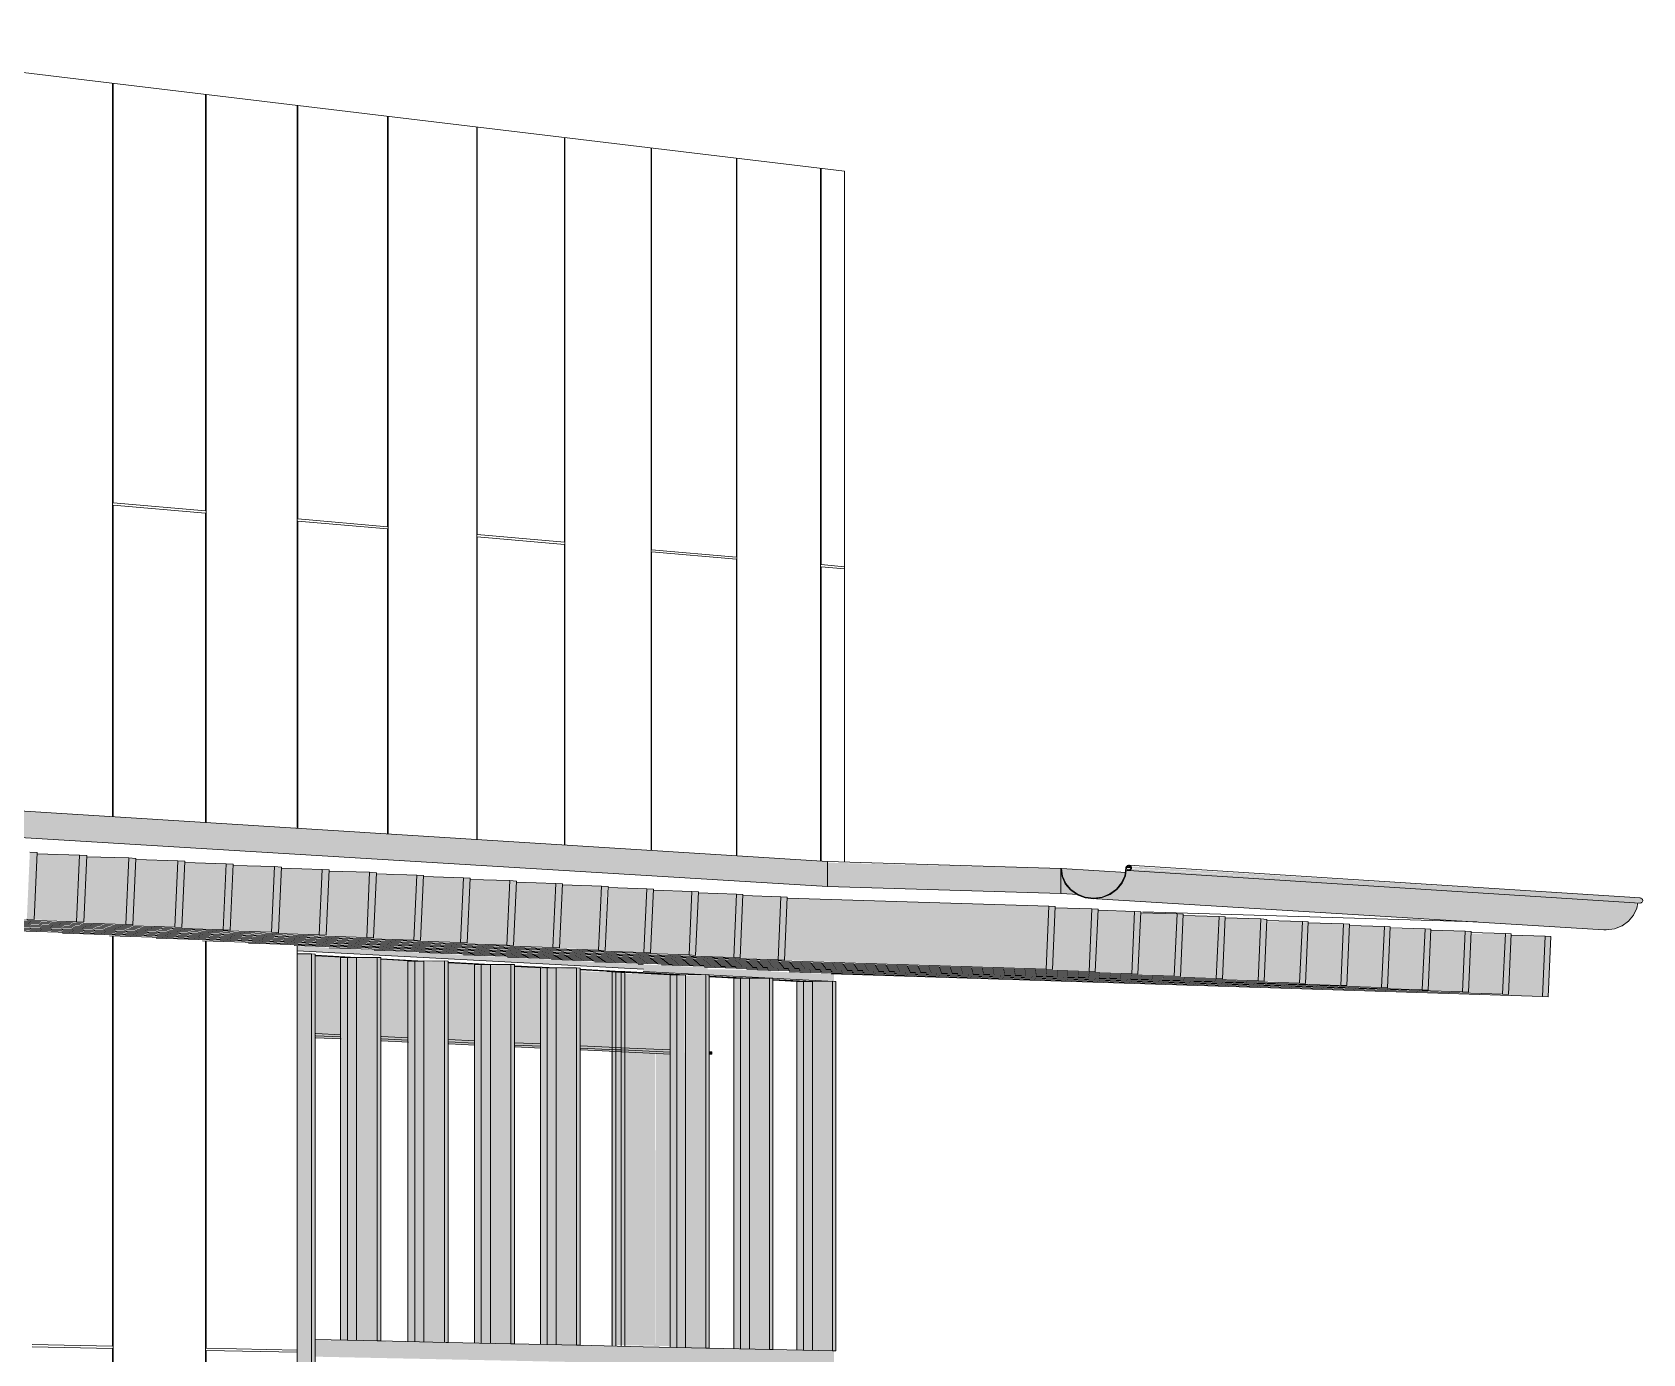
# Model space of a CAD drawing. Header units: inches. Extents: x 30764 to 92544, y -36095 to 66.
# Drawn here: x 92529.45834 to 92529.49945, y 66.00667 to 66.04042 of the extents above; entities that cross this region are included whole.
import ezdxf

# ---------------------------------------------------------------- set-up
doc = ezdxf.new("R2010")
doc.units = ezdxf.units.IN
doc.header["$MEASUREMENT"] = 0
for name, color, linetype, lineweight in [('A-CLNG', 13, 'Continuous', 13), ('A-GLAZ-CURT', 52, 'Continuous', 9), ('A-GLAZ-CWMG', 51, 'Continuous', 9), ('A-ROOF', 132, 'Continuous', 13), ('A-ROOF-OTLN', 132, 'Continuous', 9), ('A-WALL-PATT', 111, 'Continuous', 13), ('L-SITE-WALL', 31, 'Continuous', 13), ('S-BEAM', 12, 'Continuous', 9)]:
    doc.layers.add(name, color=color, linetype=linetype, lineweight=lineweight)

# ---------------------------------------------------------------- blocks, each defined once
blk = doc.blocks.new('FP_70-Looking North East Copy 1')
at = {"layer": 'A-WALL-PATT', "lineweight": 9}
for p, q in [((31214.289694, 66.029205), (31214.289694, 66.040301)), ((31214.289707, 66.029261), (31214.289707, 66.040299)), ((31214.292214, 66.029042), (31214.292214, 66.039997)), ((31214.292227, 66.028984), (31214.292227, 66.039996)), ((31214.294696, 66.028769), (31214.294696, 66.039699)), ((31214.294709, 66.028824), (31214.294709, 66.039697)), ((31214.297142, 66.028612), (31214.297142, 66.039405)), ((31214.297155, 66.028555), (31214.297155, 66.039403)), ((31214.299552, 66.028346), (31214.299552, 66.039115)), ((31214.299564, 66.0284), (31214.299564, 66.039113)), ((31214.301926, 66.028194), (31214.301926, 66.038829)), ((31214.301938, 66.028138), (31214.301938, 66.038828)), ((31214.304266, 66.027935), (31214.304266, 66.038548)), ((31214.304278, 66.027989), (31214.304278, 66.038546)), ((31214.306573, 66.027788), (31214.306573, 66.03827)), ((31214.306584, 66.027733), (31214.306584, 66.038269)), ((31214.308846, 66.027536), (31214.308846, 66.037997)), ((31214.308858, 66.027589), (31214.308858, 66.037995)), ((31214.311087, 66.027394), (31214.311087, 66.037727)), ((31214.311099, 66.027339), (31214.311099, 66.037726)), ((31214.313297, 66.027148), (31214.313297, 66.037462)), ((31214.313308, 66.0272), (31214.313308, 66.03746)), ((31214.315475, 66.027011), (31214.315475, 66.037199)), ((31214.315487, 66.026957), (31214.315487, 66.037198)), ((31214.317624, 66.02677), (31214.317624, 66.036941)), ((31214.317635, 66.026822), (31214.317635, 66.03694)), ((31214.289694, 66.021012), (31214.289694, 66.029205)), ((31214.289707, 66.029261), (31214.292214, 66.029042)), ((31214.289707, 66.029204), (31214.292214, 66.028985)), ((31214.289707, 66.021011), (31214.289707, 66.029204)), ((31214.292214, 66.020854), (31214.292214, 66.028985)), ((31214.292227, 66.020853), (31214.292227, 66.028984)), ((31214.294696, 66.020698), (31214.294696, 66.028769)), ((31214.294709, 66.028824), (31214.297142, 66.028612)), ((31214.297142, 66.028556), (31214.294709, 66.028768)), ((31214.294709, 66.020697), (31214.294709, 66.028768)), ((31214.297142, 66.020545), (31214.297142, 66.028556)), ((31214.297155, 66.020544), (31214.297155, 66.028555)), ((31214.299552, 66.020394), (31214.299552, 66.028346)), ((31214.299564, 66.0284), (31214.301926, 66.028194)), ((31214.299564, 66.028345), (31214.301926, 66.028139)), ((31214.299564, 66.020393), (31214.299564, 66.028345)), ((31214.301926, 66.020245), (31214.301926, 66.028139)), ((31214.301938, 66.020244), (31214.301938, 66.028138)), ((31214.304266, 66.020098), (31214.304266, 66.027935)), ((31214.304278, 66.027989), (31214.306573, 66.027788)), ((31214.306573, 66.027734), (31214.304278, 66.027934)), ((31214.304278, 66.020097), (31214.304278, 66.027934)), ((31214.306573, 66.019953), (31214.306573, 66.027734)), ((31214.306584, 66.019953), (31214.306584, 66.027733)), ((31214.308846, 66.019811), (31214.308846, 66.027536)), ((31214.308858, 66.027589), (31214.311087, 66.027394)), ((31214.308858, 66.027535), (31214.311087, 66.02734)), ((31214.308858, 66.01981), (31214.308858, 66.027535)), ((31214.311087, 66.01967), (31214.311087, 66.02734)), ((31214.311099, 66.01967), (31214.311099, 66.027339)), ((31214.313297, 66.019532), (31214.313297, 66.027148)), ((31214.313308, 66.0272), (31214.315475, 66.027011)), ((31214.315475, 66.026958), (31214.313308, 66.027147)), ((31214.313308, 66.019531), (31214.313308, 66.027147)), ((31214.315475, 66.019395), (31214.315475, 66.026958)), ((31214.315487, 66.019394), (31214.315487, 66.026957)), ((31214.317624, 66.01926), (31214.317624, 66.02677)), ((31214.317635, 66.026822), (31214.318231, 66.02677)), ((31214.317635, 66.026769), (31214.318231, 66.026718)), ((31214.317635, 66.01926), (31214.317635, 66.026769))]:
    blk.add_line(p, q, dxfattribs=at)
blk = doc.blocks.new('FP_73-Looking North East Copy 1')
at = {"layer": 'A-WALL-PATT', "lineweight": 9}
for p, q in [((31214.299552, 66.006863), (31214.299552, 66.017343)), ((31214.299564, 65.996094), (31214.299564, 66.017343)), ((31214.301926, 65.996123), (31214.301926, 66.017216)), ((31214.301938, 66.006813), (31214.301938, 66.017216)), ((31214.299552, 66.006863), (31214.297502, 66.006906)), ((31214.299552, 66.006807), (31214.297502, 66.00685)), ((31214.299552, 65.985325), (31214.299552, 66.006807)), ((31214.304266, 66.006764), (31214.301938, 66.006813)), ((31214.301938, 65.985433), (31214.301938, 66.006757)), ((31214.304266, 66.006709), (31214.301938, 66.006757)), ((31214.301926, 65.996123), (31214.299564, 65.996094)), ((31214.299564, 65.996038), (31214.301926, 65.996067)), ((31214.299564, 65.98527), (31214.299564, 65.996038)), ((31214.301926, 65.985377), (31214.301926, 65.996067)), ((31214.297502, 65.985232), (31214.299552, 65.985325)), ((31214.301938, 65.985433), (31214.304266, 65.985538))]:
    blk.add_line(p, q, dxfattribs=at)

msp = doc.modelspace()

# ---------------------------------------------------------------- hatches: boundary and pattern name
at = {"layer": 'A-CLNG', "lineweight": 5}
h = msp.add_hatch(color=256, dxfattribs=at)
h.paths.add_polyline_path([(92529.473942, 66.016489), (92529.473942, 66.016613), (92529.465109, 66.017084), (92529.465109, 66.016957), (92529.473874, 66.016493)], flags=0)
h.paths.add_polyline_path([(92529.457633, 66.017352), (92529.457633, 66.017506), (92529.456253, 66.017556), (92529.456253, 66.017425), (92529.45732, 66.017369)], flags=0)
h.paths.add_polyline_path([(92529.342623, 66.023437), (92529.342623, 66.023655), (92529.340549, 66.023724), (92529.340549, 66.023769), (92529.3383, 66.023844), (92529.3383, 66.02389), (92529.336028, 66.023965), (92529.336028, 66.024011), (92529.335855, 66.024017), (92529.335855, 66.023795), (92529.34098, 66.023524)], flags=0)
h.paths.add_polyline_path([(92529.189478, 66.035357), (92529.173567, 66.036301), (92529.173567, 66.035772), (92529.187438, 66.03541)], flags=0)
at = {"layer": 'A-GLAZ-CURT', "transparency": 33554458}
for points in [[(92529.466228, 66.014712), (92529.466237, 66.016789), (92529.466226, 66.016813), (92529.465583, 66.016823), (92529.465585, 66.014742)], [(92529.466624, 66.007014), (92529.466624, 66.016791), (92529.466215, 66.01676), (92529.466215, 66.007023)], [(92529.467945, 66.014633), (92529.467974, 66.016699), (92529.467943, 66.016723), (92529.467259, 66.016735), (92529.467261, 66.014665)], [(92529.46834, 66.006977), (92529.46834, 66.016701), (92529.467933, 66.01667), (92529.467933, 66.006986)], [(92529.469644, 66.014555), (92529.469669, 66.016609), (92529.469642, 66.016634), (92529.468971, 66.016645), (92529.468973, 66.014586)], [(92529.470037, 66.006939), (92529.470037, 66.016612), (92529.469632, 66.016581), (92529.469632, 66.006948)], [(92529.471325, 66.014478), (92529.471345, 66.016521), (92529.471323, 66.016545), (92529.470665, 66.016556), (92529.470667, 66.014508), (92529.471112, 66.014487)], [(92529.471716, 66.006902), (92529.471716, 66.016523), (92529.471313, 66.016492), (92529.471313, 66.006911)], [(92529.473252, 66.014389), (92529.47325, 66.016419), (92529.472341, 66.016439), (92529.472343, 66.014431), (92529.473147, 66.014394)], [(92529.47324, 66.016419), (92529.473239, 66.016429), (92529.473179, 66.016422)], [(92529.474634, 66.014325), (92529.474632, 66.016347), (92529.473481, 66.01638), (92529.473483, 66.014378)], [(92529.475021, 66.00683), (92529.474995, 66.016351), (92529.474622, 66.016344), (92529.474622, 66.006838)], [(92529.476648, 66.006794), (92529.476622, 66.016265), (92529.47625, 66.016255), (92529.47625, 66.006803), (92529.476443, 66.006798)], [(92529.477026, 66.006813), (92529.477026, 66.016285), (92529.476406, 66.016289), (92529.476406, 66.014404), (92529.476456, 66.014402), (92529.476456, 66.014345), (92529.476406, 66.014339), (92529.476406, 66.006826), (92529.476828, 66.006817)], [(92529.478257, 66.006758), (92529.478232, 66.01618), (92529.477861, 66.016174), (92529.477861, 66.006767)], [(92529.478633, 66.006777), (92529.478633, 66.0162), (92529.478026, 66.016204), (92529.478026, 66.00679), (92529.478495, 66.00678)], [(92529.467012, 66.007034), (92529.467012, 66.014735), (92529.46637, 66.014764), (92529.46637, 66.007048), (92529.466446, 66.007047)], [(92529.468726, 66.006996), (92529.468726, 66.014655), (92529.468043, 66.014687), (92529.468043, 66.007011), (92529.468118, 66.00701)], [(92529.470421, 66.006959), (92529.470421, 66.014577), (92529.469752, 66.014608), (92529.469752, 66.006973), (92529.469826, 66.006972)], [(92529.472099, 66.006922), (92529.472099, 66.014499), (92529.471442, 66.014509), (92529.471442, 66.006936), (92529.471515, 66.006934)], [(92529.474022, 66.006879), (92529.474022, 66.01441), (92529.473114, 66.014452), (92529.473114, 66.006899), (92529.47363, 66.006888)], [(92529.475401, 66.006849), (92529.475401, 66.014346), (92529.474252, 66.014399), (92529.474252, 66.006874), (92529.474872, 66.00686)], [(92529.475638, 66.014324), (92529.475688, 66.014324), (92529.475688, 66.014381), (92529.475637, 66.014383), (92529.475638, 66.014324)]]:
    msp.add_hatch(color=256, dxfattribs=at).paths.add_polyline_path(points, flags=0)
at = {"layer": 'A-GLAZ-CURT', "lineweight": 5, "transparency": 33554458}
for points in [[(92529.47339, 66.014382), (92529.473389, 66.014412), (92529.473362, 66.016414), (92529.47325, 66.016392), (92529.473252, 66.014389)], [(92529.473379, 66.016412), (92529.473378, 66.01643), (92529.473351, 66.016413)], [(92529.47347, 66.016407), (92529.473469, 66.016431), (92529.473379, 66.016412)], [(92529.473483, 66.014378), (92529.47348, 66.016407), (92529.473389, 66.016384), (92529.473391, 66.014382)], [(92529.474161, 66.006876), (92529.47416, 66.014403), (92529.474022, 66.0144), (92529.474022, 66.006879)], [(92529.474252, 66.006874), (92529.474239, 66.0144), (92529.474161, 66.0144), (92529.474161, 66.006876)]]:
    msp.add_hatch(color=256, dxfattribs=at).paths.add_polyline_path(points, flags=0)
at = {"layer": 'A-GLAZ-CWMG', "lineweight": 5}
for points in [[(92529.465108, 66.006818), (92529.465472, 66.00682), (92529.465472, 66.016884), (92529.465108, 66.016871), (92529.465108, 66.00682)], [(92529.465569, 66.006817), (92529.465569, 66.016879), (92529.465472, 66.016852), (92529.465472, 66.00682)], [(92529.46715, 66.007003), (92529.46715, 66.016795), (92529.466624, 66.016767), (92529.466624, 66.007014), (92529.466719, 66.007012)], [(92529.467245, 66.007001), (92529.467245, 66.01679), (92529.46715, 66.016764), (92529.46715, 66.007003)], [(92529.468863, 66.006965), (92529.468863, 66.016705), (92529.46834, 66.016677), (92529.46834, 66.006977), (92529.468445, 66.006974)], [(92529.468957, 66.006963), (92529.468957, 66.0167), (92529.468863, 66.016673), (92529.468863, 66.006965)], [(92529.470558, 66.006928), (92529.470558, 66.016616), (92529.470037, 66.016588), (92529.470037, 66.006939), (92529.47013, 66.006937)], [(92529.470651, 66.006926), (92529.470651, 66.016611), (92529.470558, 66.016584), (92529.470558, 66.006928)], [(92529.472234, 66.006891), (92529.472234, 66.016527), (92529.471716, 66.016493), (92529.471716, 66.006902), (92529.471808, 66.0069)], [(92529.472327, 66.006889), (92529.472327, 66.016522), (92529.472234, 66.016496), (92529.472234, 66.006891)], [(92529.475535, 66.006818), (92529.475535, 66.01635), (92529.475021, 66.016326), (92529.475021, 66.00683), (92529.475111, 66.006828)], [(92529.475625, 66.006816), (92529.475625, 66.016348), (92529.475535, 66.016322), (92529.475535, 66.006818)], [(92529.477159, 66.006783), (92529.477159, 66.016265), (92529.476648, 66.016246), (92529.476648, 66.006794), (92529.476737, 66.006792)], [(92529.477248, 66.006781), (92529.477243, 66.016263), (92529.477159, 66.016237), (92529.477159, 66.006783), (92529.477243, 66.006781)], [(92529.478767, 66.006747), (92529.478767, 66.01618), (92529.478257, 66.016174), (92529.478257, 66.006758), (92529.478732, 66.006748)], [(92529.478855, 66.006745), (92529.478855, 66.016178), (92529.478767, 66.016183), (92529.478767, 66.006747)], [(92529.467198, 66.006564), (92529.467198, 66.007002), (92529.465569, 66.007024), (92529.465569, 66.006598), (92529.46715, 66.006565)], [(92529.465472, 65.985921), (92529.465472, 66.00682), (92529.465108, 66.006818), (92529.465108, 65.985923)], [(92529.465472, 65.985921), (92529.465569, 65.985952), (92529.465569, 66.006817), (92529.465472, 66.006817), (92529.465472, 65.985929)]]:
    msp.add_hatch(color=256, dxfattribs=at).paths.add_polyline_path(points, flags=0)
at = {"layer": 'A-GLAZ-CWMG'}
for points in [[(92529.47558, 66.016351), (92529.47558, 66.016539), (92529.473939, 66.016613), (92529.473939, 66.016437), (92529.475535, 66.016353)], [(92529.477204, 66.016265), (92529.477204, 66.016462), (92529.47558, 66.016493), (92529.47558, 66.016351), (92529.477159, 66.016267)], [(92529.478811, 66.01618), (92529.478811, 66.016367), (92529.477204, 66.016433), (92529.477204, 66.016265), (92529.478767, 66.016183)], [(92529.46891, 66.006529), (92529.46891, 66.006964), (92529.467198, 66.006988), (92529.467198, 66.006564), (92529.468722, 66.006533)], [(92529.470604, 66.006494), (92529.470604, 66.006927), (92529.46891, 66.006951), (92529.46891, 66.006529), (92529.470558, 66.006495)], [(92529.472281, 66.006459), (92529.472281, 66.00689), (92529.470604, 66.006914), (92529.470604, 66.006494), (92529.472234, 66.00646)], [(92529.473939, 66.006425), (92529.473939, 66.006853), (92529.472281, 66.006877), (92529.472281, 66.006459), (92529.473466, 66.006435)], [(92529.47558, 66.006391), (92529.47558, 66.006817), (92529.473939, 66.00684), (92529.473939, 66.006425), (92529.475535, 66.006392)], [(92529.477204, 66.006358), (92529.477204, 66.006782), (92529.47558, 66.006804), (92529.47558, 66.006391), (92529.477159, 66.006359)], [(92529.478811, 66.006325), (92529.478811, 66.006746), (92529.477204, 66.006769), (92529.477204, 66.006358), (92529.478767, 66.006325)]]:
    msp.add_hatch(color=256, dxfattribs=at).paths.add_polyline_path(points, flags=0)
at = {"layer": 'A-ROOF', "lineweight": 5}
for points in [[(92529.478642, 66.018607), (92529.478642, 66.019244), (92529.379551, 66.025456), (92529.379496, 66.025336), (92529.379327, 66.025124), (92529.379108, 66.024958), (92529.378846, 66.02485), (92529.378565, 66.024811), (92529.374117, 66.025082), (92529.370478, 66.025163), (92529.478263, 66.01863)], [(92529.484599, 66.018425), (92529.484599, 66.019063), (92529.478642, 66.019213), (92529.478642, 66.018607), (92529.484293, 66.018434)], [(92529.485051, 66.018397), (92529.485027, 66.018406), (92529.484856, 66.018526), (92529.484725, 66.018683), (92529.486094, 66.018598), (92529.486207, 66.018776), (92529.486264, 66.018958), (92529.484599, 66.019063), (92529.484599, 66.018425), (92529.485027, 66.018398)]]:
    msp.add_hatch(color=256, dxfattribs=at).paths.add_polyline_path(points, flags=0)
at = {"layer": 'A-ROOF-OTLN', "lineweight": 5}
h = msp.add_hatch(color=256, dxfattribs=at)
h.paths.add_polyline_path([(92529.485509, 66.018303), (92529.485757, 66.018361), (92529.48596, 66.018473), (92529.486093, 66.018598), (92529.484724, 66.018683), (92529.484855, 66.018526), (92529.485049, 66.018397), (92529.485223, 66.018331), (92529.485436, 66.018307)], flags=0)
h.paths.add_polyline_path([(92529.486264, 66.018958), (92529.486252, 66.01896), (92529.486252, 66.018959)], flags=0)
for points in [[(92529.49852, 66.017496), (92529.498834, 66.017564), (92529.498955, 66.017622), (92529.499158, 66.017801), (92529.499218, 66.017873), (92529.499298, 66.018053), (92529.499298, 66.018247), (92529.486271, 66.019063), (92529.4862, 66.018776), (92529.486087, 66.018598), (92529.485935, 66.018459), (92529.485737, 66.018355), (92529.485565, 66.01831), (92529.485436, 66.018293), (92529.498315, 66.017508)], [(92529.486404, 66.019069), (92529.486376, 66.019129), (92529.486281, 66.019104), (92529.486273, 66.019078), (92529.486404, 66.019069)], [(92529.499389, 66.018182), (92529.499445, 66.018219), (92529.49944, 66.018282), (92529.499397, 66.01831), (92529.486393, 66.019116), (92529.486418, 66.019068), (92529.499321, 66.018219), (92529.499325, 66.018185), (92529.499371, 66.018182)]]:
    msp.add_hatch(color=256, dxfattribs=at).paths.add_polyline_path(points, flags=0)
at = {"layer": 'S-BEAM', "lineweight": 5}
h = msp.add_hatch(color=256, dxfattribs=at)
h.paths.add_polyline_path([(92529.473389, 66.016434), (92529.473389, 66.016458), (92529.473389, 66.016436)], flags=0)
h.paths.add_polyline_path([(92529.471728, 66.016524), (92529.471728, 66.016545), (92529.471655, 66.016528)], flags=0)
h.paths.add_polyline_path([(92529.470049, 66.016612), (92529.469927, 66.016641), (92529.469975, 66.016616)], flags=0)
h.paths.add_polyline_path([(92529.468352, 66.016701), (92529.468351, 66.016724), (92529.468277, 66.016705)], flags=0)
h.paths.add_polyline_path([(92529.466636, 66.016792), (92529.466548, 66.016819), (92529.466561, 66.016796)], flags=0)
h.paths.add_polyline_path([(92529.34185, 66.023362), (92529.342035, 66.023385), (92529.341654, 66.023374), (92529.341654, 66.023372), (92529.341797, 66.023364)], flags=0)
h.paths.add_polyline_path([(92529.337918, 66.023569), (92529.337961, 66.0236), (92529.335963, 66.023674), (92529.335963, 66.023672), (92529.336795, 66.023628)], flags=0)
for points in [[(92529.458391, 66.017763), (92529.458467, 66.019472), (92529.458282, 66.019483), (92529.458207, 66.017773), (92529.458283, 66.017769)], [(92529.459475, 66.017704), (92529.45955, 66.019407), (92529.45847, 66.01944), (92529.458396, 66.017763), (92529.459466, 66.017704)], [(92529.459658, 66.017694), (92529.459733, 66.019397), (92529.45955, 66.019407), (92529.459475, 66.017704), (92529.459589, 66.017698)], [(92529.460733, 66.017636), (92529.460808, 66.019333), (92529.459736, 66.019365), (92529.459662, 66.017694), (92529.459738, 66.017667)], [(92529.460915, 66.017626), (92529.46099, 66.019322), (92529.460808, 66.019333), (92529.460733, 66.017636), (92529.460808, 66.017632)], [(92529.461981, 66.017568), (92529.462056, 66.019258), (92529.460993, 66.019291), (92529.460919, 66.017626), (92529.460994, 66.017599)], [(92529.462162, 66.017558), (92529.462237, 66.019247), (92529.462056, 66.019258), (92529.461981, 66.017568), (92529.462057, 66.017564)], [(92529.46322, 66.017501), (92529.463295, 66.019184), (92529.46224, 66.019217), (92529.462166, 66.017558), (92529.462241, 66.017531)], [(92529.463399, 66.017491), (92529.463474, 66.019174), (92529.463295, 66.019184), (92529.46322, 66.017501), (92529.463295, 66.017497)], [(92529.46445, 66.017434), (92529.464524, 66.019111), (92529.463477, 66.019143), (92529.463404, 66.017491), (92529.46399, 66.017448)], [(92529.464627, 66.017424), (92529.464702, 66.019101), (92529.464524, 66.019111), (92529.46445, 66.017434), (92529.464525, 66.01743)], [(92529.46567, 66.017368), (92529.465744, 66.019039), (92529.464705, 66.01907), (92529.464632, 66.017424), (92529.465053, 66.017387)], [(92529.465846, 66.017358), (92529.465921, 66.019028), (92529.465744, 66.019039), (92529.46567, 66.017368), (92529.465745, 66.017364)], [(92529.466881, 66.017302), (92529.466955, 66.018967), (92529.465924, 66.018998), (92529.465851, 66.017358), (92529.465925, 66.017332)], [(92529.467056, 66.017292), (92529.46713, 66.018956), (92529.466955, 66.018967), (92529.466881, 66.017302), (92529.466955, 66.017298)], [(92529.468083, 66.017237), (92529.468157, 66.018895), (92529.467132, 66.018907), (92529.46706, 66.017293), (92529.467134, 66.017266)], [(92529.468256, 66.017227), (92529.46833, 66.018885), (92529.468156, 66.01888), (92529.468083, 66.017237), (92529.468157, 66.017233)], [(92529.469276, 66.017172), (92529.469349, 66.018824), (92529.468333, 66.018855), (92529.468261, 66.017227), (92529.468392, 66.0172)], [(92529.469448, 66.017163), (92529.469521, 66.018814), (92529.469349, 66.018824), (92529.469276, 66.017172), (92529.469349, 66.017168)], [(92529.470459, 66.017108), (92529.470533, 66.018754), (92529.469524, 66.018784), (92529.469452, 66.017163), (92529.469526, 66.017137)], [(92529.47063, 66.017098), (92529.470704, 66.018743), (92529.470533, 66.018754), (92529.470459, 66.017108), (92529.470533, 66.017104)], [(92529.471634, 66.017044), (92529.471708, 66.018684), (92529.470707, 66.018714), (92529.470635, 66.017099), (92529.470708, 66.017073)], [(92529.471804, 66.017035), (92529.471877, 66.018674), (92529.471708, 66.018684), (92529.471634, 66.017044), (92529.471708, 66.01704)], [(92529.472801, 66.016981), (92529.472874, 66.018614), (92529.47188, 66.018645), (92529.471809, 66.017035), (92529.472788, 66.016981)], [(92529.472969, 66.016971), (92529.473015, 66.018606), (92529.472873, 66.018606), (92529.472801, 66.016981), (92529.472874, 66.016977)], [(92529.473958, 66.016918), (92529.474031, 66.018545), (92529.473045, 66.018576), (92529.472974, 66.016972), (92529.473046, 66.016946)], [(92529.474126, 66.016909), (92529.474198, 66.018535), (92529.474031, 66.018545), (92529.473958, 66.016918), (92529.474031, 66.016914)], [(92529.475108, 66.016855), (92529.47518, 66.018477), (92529.474201, 66.018507), (92529.47413, 66.016909), (92529.473997, 66.01689)], [(92529.475274, 66.016846), (92529.475346, 66.018467), (92529.47518, 66.018477), (92529.475108, 66.016855), (92529.47518, 66.016851)], [(92529.476248, 66.016793), (92529.47632, 66.018409), (92529.475349, 66.018439), (92529.475278, 66.016846), (92529.47535, 66.016822)], [(92529.476413, 66.016784), (92529.476485, 66.018399), (92529.47632, 66.018409), (92529.476248, 66.016793), (92529.476321, 66.01679)], [(92529.477381, 66.016732), (92529.477453, 66.018342), (92529.476488, 66.018371), (92529.476417, 66.016785), (92529.477188, 66.016738)], [(92529.477544, 66.016723), (92529.477616, 66.018332), (92529.477453, 66.018342), (92529.477381, 66.016732), (92529.477453, 66.016728)], [(92529.484222, 66.016491), (92529.484294, 66.018099), (92529.477619, 66.018304), (92529.477548, 66.016723), (92529.481574, 66.016575)], [(92529.484381, 66.016483), (92529.484453, 66.01809), (92529.484294, 66.018099), (92529.484222, 66.016491), (92529.484294, 66.016487)], [(92529.485319, 66.016431), (92529.485391, 66.018033), (92529.484456, 66.018062), (92529.484386, 66.016483), (92529.484458, 66.016458)], [(92529.485478, 66.016423), (92529.48555, 66.018024), (92529.485391, 66.018033), (92529.485319, 66.016431), (92529.485392, 66.016427)], [(92529.486409, 66.016372), (92529.486481, 66.017968), (92529.485553, 66.017992), (92529.485482, 66.016423), (92529.485554, 66.016399)], [(92529.486567, 66.016363), (92529.486625, 66.017959), (92529.48648, 66.017936), (92529.486409, 66.016372), (92529.486481, 66.016368)], [(92529.487491, 66.016312), (92529.487563, 66.017903), (92529.486641, 66.017931), (92529.486571, 66.016363), (92529.486643, 66.016339)], [(92529.487648, 66.016304), (92529.487719, 66.017894), (92529.487561, 66.017871), (92529.487491, 66.016312), (92529.487563, 66.016309)], [(92529.488566, 66.016254), (92529.488637, 66.017838), (92529.487722, 66.017867), (92529.487652, 66.016304), (92529.487723, 66.01628)], [(92529.488721, 66.016245), (92529.488792, 66.017829), (92529.488635, 66.017807), (92529.488566, 66.016254), (92529.488637, 66.01625)], [(92529.489632, 66.016195), (92529.489703, 66.017774), (92529.488795, 66.017802), (92529.488725, 66.016245), (92529.488796, 66.016222)], [(92529.489786, 66.016187), (92529.489857, 66.017765), (92529.489702, 66.017743), (92529.489632, 66.016195), (92529.489703, 66.016191)], [(92529.490691, 66.016137), (92529.490762, 66.017711), (92529.489859, 66.017717), (92529.48979, 66.016187), (92529.490366, 66.016148)], [(92529.490844, 66.016129), (92529.490915, 66.017702), (92529.49076, 66.01768), (92529.490691, 66.016137), (92529.490762, 66.016134)], [(92529.491742, 66.01608), (92529.491813, 66.017648), (92529.490918, 66.017675), (92529.490848, 66.016129), (92529.490919, 66.016106)], [(92529.491894, 66.016072), (92529.491965, 66.017639), (92529.491812, 66.017617), (92529.491742, 66.01608), (92529.491813, 66.016076)], [(92529.492937, 66.016014), (92529.493007, 66.017576), (92529.492855, 66.017554), (92529.492786, 66.016023), (92529.492857, 66.016019)], [(92529.493823, 66.015966), (92529.493893, 66.017523), (92529.493009, 66.017522), (92529.492941, 66.016015), (92529.493011, 66.015992)], [(92529.493973, 66.015958), (92529.494043, 66.017514), (92529.493892, 66.017492), (92529.493823, 66.015966), (92529.493893, 66.015962)], [(92529.494852, 66.01591), (92529.494922, 66.017461), (92529.494045, 66.017488), (92529.493977, 66.015958), (92529.494047, 66.015935)], [(92529.495001, 66.015902), (92529.495071, 66.017452), (92529.494921, 66.017431), (92529.494852, 66.01591), (92529.494922, 66.015906)], [(92529.495874, 66.015854), (92529.495944, 66.0174), (92529.495072, 66.017396), (92529.495005, 66.015902), (92529.495075, 66.015879)], [(92529.496022, 66.015846), (92529.496091, 66.017391), (92529.495942, 66.01737), (92529.495874, 66.015854), (92529.495944, 66.01585)], [(92529.496889, 66.015798), (92529.496958, 66.017339), (92529.496094, 66.017365), (92529.496026, 66.015846), (92529.496095, 66.015823)], [(92529.497035, 66.01579), (92529.497105, 66.01733), (92529.496958, 66.017339), (92529.496889, 66.015798), (92529.496958, 66.015794)]]:
    msp.add_hatch(color=256, dxfattribs=at).paths.add_polyline_path(points, flags=0)
h = msp.add_hatch(color=256, dxfattribs=at)
h.paths.add_polyline_path([(92529.492786, 66.016023), (92529.492857, 66.017585), (92529.491967, 66.017598), (92529.491898, 66.016072), (92529.491969, 66.016048)], flags=0)
h.paths.add_polyline_path([(92529.473941, 66.016616), (92529.473941, 66.016637), (92529.473807, 66.01662)], flags=0)

# ---------------------------------------------------------------- linework, layer by layer
at = {"layer": 'A-CLNG'}
msp.add_line((92529.473942, 66.016489), (92529.465109, 66.016957), dxfattribs=at)
at = {"layer": 'A-GLAZ-CURT'}
for p, q in [((92529.466624, 66.016791), (92529.465571, 66.016847)), ((92529.465572, 66.016833), (92529.466391, 66.01679)), ((92529.466391, 66.01679), (92529.466624, 66.016791)), ((92529.466391, 66.01679), (92529.466391, 66.007019)), ((92529.466624, 66.007014), (92529.466624, 66.016791)), ((92529.46834, 66.016701), (92529.467247, 66.016759)), ((92529.467248, 66.016745), (92529.468107, 66.016699)), ((92529.468107, 66.016699), (92529.46834, 66.016701)), ((92529.468107, 66.016699), (92529.468107, 66.006982)), ((92529.46834, 66.006977), (92529.46834, 66.016701)), ((92529.470037, 66.016612), (92529.468959, 66.016668)), ((92529.46896, 66.016655), (92529.469805, 66.01661)), ((92529.469805, 66.01661), (92529.470037, 66.016612)), ((92529.469805, 66.01661), (92529.469805, 66.006944)), ((92529.470037, 66.006939), (92529.470037, 66.016612)), ((92529.471716, 66.016523), (92529.470653, 66.016579)), ((92529.470654, 66.016565), (92529.471486, 66.016522)), ((92529.471486, 66.016522), (92529.471716, 66.016523)), ((92529.471486, 66.016522), (92529.471486, 66.006907)), ((92529.471716, 66.006902), (92529.471716, 66.016523)), ((92529.473377, 66.016436), (92529.472329, 66.016491)), ((92529.47233, 66.016477), (92529.473148, 66.016434)), ((92529.473148, 66.016434), (92529.473377, 66.016436)), ((92529.473148, 66.016434), (92529.473148, 66.006871)), ((92529.473239, 66.016429), (92529.473378, 66.01643)), ((92529.473239, 66.006869), (92529.473239, 66.016429)), ((92529.473239, 66.016429), (92529.473378, 66.016422)), ((92529.473377, 66.006866), (92529.473377, 66.016436)), ((92529.473378, 66.016422), (92529.474793, 66.016348)), ((92529.473383, 66.01643), (92529.473469, 66.016431)), ((92529.475021, 66.016349), (92529.473469, 66.016431)), ((92529.473469, 66.016431), (92529.473469, 66.006864)), ((92529.474793, 66.016348), (92529.475021, 66.016349)), ((92529.474793, 66.016348), (92529.474793, 66.006835)), ((92529.475021, 66.00683), (92529.475021, 66.016349)), ((92529.476648, 66.016264), (92529.475627, 66.016317)), ((92529.475628, 66.016304), (92529.47642, 66.016262)), ((92529.47642, 66.016262), (92529.476648, 66.016264)), ((92529.47642, 66.016262), (92529.47642, 66.006799)), ((92529.476648, 66.006794), (92529.476648, 66.016264)), ((92529.478257, 66.016179), (92529.477251, 66.016232)), ((92529.477252, 66.016218), (92529.478031, 66.016177)), ((92529.478031, 66.016177), (92529.478257, 66.016179)), ((92529.478031, 66.016177), (92529.478031, 66.006763)), ((92529.478257, 66.006758), (92529.478257, 66.016179))]:
    msp.add_line(p, q, dxfattribs=at)
at = {"layer": 'A-GLAZ-CWMG'}
for p, q in [((92529.46512, 66.016881), (92529.465472, 66.016884)), ((92529.465472, 66.016884), (92529.465569, 66.016879)), ((92529.465472, 66.016884), (92529.465472, 66.00682)), ((92529.465569, 66.006817), (92529.465569, 66.016879)), ((92529.466215, 66.016788), (92529.466624, 66.016791)), ((92529.466215, 66.016788), (92529.466215, 66.007023)), ((92529.466624, 66.016791), (92529.46715, 66.016795)), ((92529.46715, 66.016795), (92529.467245, 66.01679)), ((92529.46715, 66.016795), (92529.46715, 66.007003)), ((92529.467245, 66.007001), (92529.467245, 66.01679)), ((92529.467933, 66.016698), (92529.46834, 66.016701)), ((92529.467933, 66.016698), (92529.467933, 66.006986)), ((92529.46834, 66.016701), (92529.468863, 66.016705)), ((92529.468863, 66.016705), (92529.468957, 66.0167)), ((92529.468863, 66.016705), (92529.468863, 66.006965)), ((92529.468957, 66.006963), (92529.468957, 66.0167)), ((92529.469632, 66.016609), (92529.470037, 66.016612)), ((92529.469632, 66.016609), (92529.469632, 66.006948)), ((92529.470037, 66.016612), (92529.470558, 66.016616)), ((92529.470558, 66.016616), (92529.470651, 66.016611)), ((92529.470558, 66.016616), (92529.470558, 66.006928)), ((92529.470651, 66.006926), (92529.470651, 66.016611)), ((92529.471313, 66.01652), (92529.471716, 66.016523)), ((92529.471313, 66.01652), (92529.471313, 66.006911)), ((92529.471716, 66.016523), (92529.472234, 66.016527)), ((92529.472234, 66.016527), (92529.472327, 66.016522)), ((92529.472234, 66.016527), (92529.472234, 66.006891)), ((92529.472327, 66.006889), (92529.472327, 66.016522)), ((92529.473022, 66.016431), (92529.47324, 66.016419)), ((92529.47324, 66.016419), (92529.473379, 66.016412)), ((92529.473379, 66.016412), (92529.47347, 66.016407)), ((92529.473492, 66.016406), (92529.474622, 66.016346)), ((92529.473939, 66.016437), (92529.47558, 66.016351)), ((92529.474622, 66.016346), (92529.475021, 66.016349)), ((92529.474622, 66.016346), (92529.474622, 66.006838)), ((92529.475021, 66.016349), (92529.475535, 66.016353)), ((92529.475535, 66.016353), (92529.475625, 66.016348)), ((92529.475535, 66.016353), (92529.475535, 66.006818)), ((92529.47558, 66.016351), (92529.477204, 66.016265)), ((92529.475625, 66.006816), (92529.475625, 66.016348)), ((92529.475629, 66.016294), (92529.47625, 66.016261)), ((92529.47625, 66.016261), (92529.476648, 66.016264)), ((92529.47625, 66.016261), (92529.47625, 66.006803)), ((92529.476648, 66.016264), (92529.477159, 66.016267)), ((92529.477159, 66.016267), (92529.477248, 66.016263)), ((92529.477159, 66.016267), (92529.477159, 66.006783)), ((92529.477204, 66.016265), (92529.478811, 66.01618)), ((92529.477248, 66.006781), (92529.477248, 66.016263)), ((92529.477252, 66.016208), (92529.477861, 66.016176)), ((92529.477861, 66.016176), (92529.478257, 66.016179)), ((92529.477861, 66.016176), (92529.477861, 66.006767)), ((92529.478257, 66.016179), (92529.478767, 66.016183)), ((92529.478767, 66.016183), (92529.478855, 66.016178)), ((92529.478767, 66.016183), (92529.478767, 66.006747)), ((92529.478855, 66.006745), (92529.478855, 66.016178)), ((92529.465569, 66.006598), (92529.465569, 66.007037)), ((92529.467198, 66.007002), (92529.465569, 66.007037)), ((92529.467245, 66.007001), (92529.46715, 66.007003)), ((92529.46891, 66.006964), (92529.467198, 66.007002)), ((92529.468957, 66.006963), (92529.468863, 66.006965)), ((92529.470604, 66.006927), (92529.46891, 66.006964)), ((92529.465472, 66.00682), (92529.465472, 65.985921)), ((92529.465569, 65.985925), (92529.465569, 66.006817)), ((92529.470651, 66.006926), (92529.470558, 66.006928)), ((92529.472281, 66.00689), (92529.470604, 66.006927)), ((92529.472327, 66.006889), (92529.472234, 66.006891)), ((92529.473939, 66.006853), (92529.472281, 66.00689)), ((92529.47558, 66.006817), (92529.473939, 66.006853)), ((92529.475625, 66.006816), (92529.475535, 66.006818)), ((92529.477204, 66.006782), (92529.47558, 66.006817)), ((92529.477248, 66.006781), (92529.477159, 66.006783)), ((92529.478811, 66.006746), (92529.477204, 66.006782)), ((92529.478855, 66.006745), (92529.478767, 66.006747))]:
    msp.add_line(p, q, dxfattribs=at)
at = {"layer": 'A-ROOF'}
for p, q in [((92529.379551, 66.025456), (92529.478642, 66.019244)), ((92529.478642, 66.018607), (92529.369764, 66.025207)), ((92529.478642, 66.019244), (92529.484599, 66.019063)), ((92529.478642, 66.019244), (92529.478642, 66.018607)), ((92529.484599, 66.018425), (92529.484599, 66.019063)), ((92529.484599, 66.018425), (92529.478642, 66.018607)), ((92529.485051, 66.018397), (92529.484599, 66.018425)), ((92529.495218, 66.017698), (92529.486687, 66.017961))]:
    msp.add_line(p, q, dxfattribs=at)
at = {"layer": 'A-ROOF-OTLN'}
for p, q in [((92529.484614, 66.019064), (92529.484599, 66.019063)), ((92529.486264, 66.018959), (92529.484614, 66.019064)), ((92529.486374, 66.019029), (92529.486297, 66.019034)), ((92529.499375, 66.018181), (92529.486325, 66.01901)), ((92529.486337, 66.019146), (92529.499386, 66.018311)), ((92529.498458, 66.017497), (92529.485372, 66.018295))]:
    msp.add_line(p, q, dxfattribs=at)
for points in [[(92529.484599, 66.019063, 0), (92529.484628, 66.018863, 0), (92529.484712, 66.018676, 0), (92529.484844, 66.018516, 0), (92529.485009, 66.018398, 0)], [(92529.486258, 66.019077, 0), (92529.48623, 66.01888, 0), (92529.486148, 66.018695, 0), (92529.486017, 66.018536, 0), (92529.485847, 66.018413, 0), (92529.485649, 66.018335, 0), (92529.485436, 66.018307, 0), (92529.485223, 66.018331, 0), (92529.485025, 66.018406, 0), (92529.484855, 66.018526, 0), (92529.484724, 66.018683, 0), (92529.484642, 66.018866, 0), (92529.484614, 66.019064, 0)], [(92529.485018, 66.018394, 0), (92529.485219, 66.018318, 0), (92529.485436, 66.018293, 0), (92529.485653, 66.018322, 0), (92529.485855, 66.018401, 0), (92529.486028, 66.018526, 0), (92529.486161, 66.018688, 0), (92529.486245, 66.018876, 0), (92529.486273, 66.019078, 0)], [(92529.486287, 66.019024, 0), (92529.486303, 66.019015, 0), (92529.486321, 66.019011, 0), (92529.486339, 66.019011, 0), (92529.486358, 66.019015, 0), (92529.486374, 66.019023, 0), (92529.486388, 66.019035, 0), (92529.486398, 66.01905, 0), (92529.486404, 66.019066, 0), (92529.486405, 66.019084, 0), (92529.486401, 66.019101, 0), (92529.486393, 66.019116, 0), (92529.48638, 66.019129, 0), (92529.486365, 66.019139, 0), (92529.486348, 66.019145, 0), (92529.486329, 66.019146, 0), (92529.486311, 66.019143, 0), (92529.486293, 66.019136, 0), (92529.486279, 66.019125, 0), (92529.486268, 66.019111, 0), (92529.486261, 66.019095, 0), (92529.486258, 66.019077, 0)], [(92529.486273, 66.019078, 0), (92529.486275, 66.019091, 0), (92529.486281, 66.019104, 0), (92529.486289, 66.019115, 0), (92529.486301, 66.019124, 0), (92529.486314, 66.01913, 0), (92529.486329, 66.019132, 0), (92529.486344, 66.019131, 0), (92529.486358, 66.019127, 0), (92529.48637, 66.019119, 0), (92529.48638, 66.019109, 0), (92529.486386, 66.019097, 0), (92529.48639, 66.019083, 0), (92529.486389, 66.01907, 0), (92529.486385, 66.019057, 0), (92529.486377, 66.019045, 0), (92529.486366, 66.019035, 0), (92529.486354, 66.019028, 0), (92529.486339, 66.019025, 0), (92529.486325, 66.019024, 0), (92529.48631, 66.019028, 0), (92529.486297, 66.019034, 0)], [(92529.499323, 66.01819, 0), (92529.499298, 66.018053, 0), (92529.499218, 66.017873, 0), (92529.49909, 66.017718, 0), (92529.498923, 66.017599, 0), (92529.498729, 66.017523, 0), (92529.49852, 66.017496, 0), (92529.49846, 66.017497, 0)], [(92529.499379, 66.018311, 0), (92529.499397, 66.01831, 0), (92529.499414, 66.018304, 0), (92529.499429, 66.018295, 0), (92529.49944, 66.018282, 0), (92529.499448, 66.018268, 0), (92529.499452, 66.018251, 0), (92529.499451, 66.018235, 0), (92529.499445, 66.018219, 0), (92529.499436, 66.018205, 0), (92529.499422, 66.018193, 0), (92529.499407, 66.018186, 0), (92529.499389, 66.018182, 0), (92529.499371, 66.018182, 0)]]:
    msp.add_polyline3d(points, dxfattribs=at)
at = {"layer": 'L-SITE-WALL'}
for p, q in [((92529.479073, 66.036868), (92529.449559, 66.040418)), ((92529.479073, 66.019235), (92529.479073, 66.036868)), ((92529.465108, 65.985483), (92529.465108, 66.017092))]:
    msp.add_line(p, q, dxfattribs=at)
at = {"layer": 'S-BEAM'}
for p, q in [((92529.458467, 66.019472), (92529.458282, 66.019483)), ((92529.458391, 66.017763), (92529.458467, 66.019472)), ((92529.45847, 66.01944), (92529.45955, 66.019407)), ((92529.45955, 66.019407), (92529.459475, 66.017704)), ((92529.459733, 66.019397), (92529.45955, 66.019407)), ((92529.459658, 66.017694), (92529.459733, 66.019397)), ((92529.459736, 66.019365), (92529.460808, 66.019333)), ((92529.460808, 66.019333), (92529.460733, 66.017636)), ((92529.46099, 66.019322), (92529.460808, 66.019333)), ((92529.460915, 66.017626), (92529.46099, 66.019322)), ((92529.460993, 66.019291), (92529.462056, 66.019258)), ((92529.462056, 66.019258), (92529.461981, 66.017568)), ((92529.462237, 66.019247), (92529.462056, 66.019258)), ((92529.462162, 66.017558), (92529.462237, 66.019247)), ((92529.46224, 66.019217), (92529.463295, 66.019184)), ((92529.463295, 66.019184), (92529.46322, 66.017501)), ((92529.463474, 66.019174), (92529.463295, 66.019184)), ((92529.463399, 66.017491), (92529.463474, 66.019174)), ((92529.463477, 66.019143), (92529.464524, 66.019111)), ((92529.464524, 66.019111), (92529.46445, 66.017434)), ((92529.464702, 66.019101), (92529.464524, 66.019111)), ((92529.464627, 66.017424), (92529.464702, 66.019101)), ((92529.464705, 66.01907), (92529.465744, 66.019039)), ((92529.465744, 66.019039), (92529.46567, 66.017368)), ((92529.465921, 66.019028), (92529.465744, 66.019039)), ((92529.465846, 66.017358), (92529.465921, 66.019028)), ((92529.465924, 66.018998), (92529.466955, 66.018967)), ((92529.466955, 66.018967), (92529.466881, 66.017302)), ((92529.46713, 66.018956), (92529.466955, 66.018967)), ((92529.467056, 66.017292), (92529.46713, 66.018956)), ((92529.467133, 66.018926), (92529.468157, 66.018895)), ((92529.468157, 66.018895), (92529.468083, 66.017237)), ((92529.46833, 66.018885), (92529.468157, 66.018895)), ((92529.468256, 66.017227), (92529.46833, 66.018885)), ((92529.468333, 66.018855), (92529.469349, 66.018824)), ((92529.469349, 66.018824), (92529.469276, 66.017172)), ((92529.469521, 66.018814), (92529.469349, 66.018824)), ((92529.469448, 66.017163), (92529.469521, 66.018814)), ((92529.469524, 66.018784), (92529.470533, 66.018754)), ((92529.470533, 66.018754), (92529.470459, 66.017108)), ((92529.470704, 66.018743), (92529.470533, 66.018754)), ((92529.47063, 66.017098), (92529.470704, 66.018743)), ((92529.470707, 66.018714), (92529.471708, 66.018684)), ((92529.471708, 66.018684), (92529.471634, 66.017044)), ((92529.471877, 66.018674), (92529.471708, 66.018684)), ((92529.471804, 66.017035), (92529.471877, 66.018674)), ((92529.47188, 66.018645), (92529.472874, 66.018614)), ((92529.472874, 66.018614), (92529.472801, 66.016981)), ((92529.473042, 66.018604), (92529.472874, 66.018614)), ((92529.472969, 66.016971), (92529.473042, 66.018604)), ((92529.473045, 66.018576), (92529.474031, 66.018545)), ((92529.474031, 66.018545), (92529.473958, 66.016918)), ((92529.474198, 66.018535), (92529.474031, 66.018545)), ((92529.474126, 66.016909), (92529.474198, 66.018535)), ((92529.474201, 66.018507), (92529.47518, 66.018477)), ((92529.47518, 66.018477), (92529.475108, 66.016855)), ((92529.475346, 66.018467), (92529.47518, 66.018477)), ((92529.475274, 66.016846), (92529.475346, 66.018467)), ((92529.459475, 66.017704), (92529.445257, 66.018148)), ((92529.460733, 66.017636), (92529.446561, 66.018078)), ((92529.475349, 66.018439), (92529.47632, 66.018409)), ((92529.47632, 66.018409), (92529.476248, 66.016793)), ((92529.476485, 66.018399), (92529.47632, 66.018409)), ((92529.476413, 66.016784), (92529.476485, 66.018399)), ((92529.476488, 66.018371), (92529.477453, 66.018342)), ((92529.477453, 66.018342), (92529.477381, 66.016732)), ((92529.477616, 66.018332), (92529.477453, 66.018342)), ((92529.477544, 66.016723), (92529.477616, 66.018332)), ((92529.477619, 66.018304), (92529.484294, 66.018099)), ((92529.484294, 66.018099), (92529.484222, 66.016491)), ((92529.484453, 66.01809), (92529.484294, 66.018099)), ((92529.484381, 66.016483), (92529.484453, 66.01809)), ((92529.484456, 66.018062), (92529.485391, 66.018033)), ((92529.485391, 66.018033), (92529.485319, 66.016431)), ((92529.48555, 66.018024), (92529.485391, 66.018033)), ((92529.461981, 66.017568), (92529.447856, 66.018009)), ((92529.46322, 66.017501), (92529.449141, 66.017941)), ((92529.46445, 66.017434), (92529.45045, 66.017872)), ((92529.46567, 66.017368), (92529.451716, 66.017804)), ((92529.466881, 66.017302), (92529.452972, 66.017737)), ((92529.468083, 66.017237), (92529.454218, 66.017671)), ((92529.458207, 66.017773), (92529.458391, 66.017763)), ((92529.459475, 66.017704), (92529.459658, 66.017694)), ((92529.460733, 66.017636), (92529.460915, 66.017626)), ((92529.485478, 66.016423), (92529.48555, 66.018024)), ((92529.485553, 66.017997), (92529.486481, 66.017968)), ((92529.486481, 66.017968), (92529.486409, 66.016372)), ((92529.486638, 66.017959), (92529.486481, 66.017968)), ((92529.486567, 66.016363), (92529.486638, 66.017959)), ((92529.486641, 66.017931), (92529.487563, 66.017903)), ((92529.487563, 66.017903), (92529.487491, 66.016312)), ((92529.487719, 66.017894), (92529.487563, 66.017903)), ((92529.487648, 66.016304), (92529.487719, 66.017894)), ((92529.487722, 66.017867), (92529.488637, 66.017838)), ((92529.488637, 66.017838), (92529.488566, 66.016254)), ((92529.488792, 66.017829), (92529.488637, 66.017838)), ((92529.488721, 66.016245), (92529.488792, 66.017829)), ((92529.488795, 66.017802), (92529.489703, 66.017774)), ((92529.489703, 66.017774), (92529.489632, 66.016195)), ((92529.489857, 66.017765), (92529.489703, 66.017774)), ((92529.489786, 66.016187), (92529.489857, 66.017765)), ((92529.48986, 66.017739), (92529.490762, 66.017711)), ((92529.490762, 66.017711), (92529.490691, 66.016137)), ((92529.490915, 66.017702), (92529.490762, 66.017711)), ((92529.490844, 66.016129), (92529.490915, 66.017702)), ((92529.490918, 66.017675), (92529.491813, 66.017648)), ((92529.491813, 66.017648), (92529.491742, 66.01608)), ((92529.491965, 66.017639), (92529.491813, 66.017648)), ((92529.491894, 66.016072), (92529.491965, 66.017639)), ((92529.469276, 66.017172), (92529.455455, 66.017605)), ((92529.470459, 66.017108), (92529.456413, 66.017548)), ((92529.471634, 66.017044), (92529.457633, 66.017483)), ((92529.472801, 66.016981), (92529.459112, 66.01741)), ((92529.473958, 66.016918), (92529.460313, 66.017346)), ((92529.475108, 66.016855), (92529.461505, 66.017282)), ((92529.461981, 66.017568), (92529.462162, 66.017558)), ((92529.476248, 66.016793), (92529.462689, 66.017219)), ((92529.46322, 66.017501), (92529.463399, 66.017491)), ((92529.46445, 66.017434), (92529.464627, 66.017424)), ((92529.46567, 66.017368), (92529.465846, 66.017358)), ((92529.466881, 66.017302), (92529.467056, 66.017292)), ((92529.468083, 66.017237), (92529.468256, 66.017227)), ((92529.491968, 66.017612), (92529.492857, 66.017585)), ((92529.492857, 66.017585), (92529.492786, 66.016023)), ((92529.493007, 66.017576), (92529.492857, 66.017585)), ((92529.492937, 66.016014), (92529.493007, 66.017576)), ((92529.49301, 66.01755), (92529.493893, 66.017523)), ((92529.493893, 66.017523), (92529.493823, 66.015966)), ((92529.494043, 66.017514), (92529.493893, 66.017523)), ((92529.493973, 66.015958), (92529.494043, 66.017514)), ((92529.494045, 66.017488), (92529.494922, 66.017461)), ((92529.494922, 66.017461), (92529.494852, 66.01591)), ((92529.495071, 66.017452), (92529.494922, 66.017461)), ((92529.495001, 66.015902), (92529.495071, 66.017452)), ((92529.495073, 66.017426), (92529.495944, 66.0174)), ((92529.495944, 66.0174), (92529.495874, 66.015854)), ((92529.496091, 66.017391), (92529.495944, 66.0174)), ((92529.496022, 66.015846), (92529.496091, 66.017391)), ((92529.496094, 66.017365), (92529.496958, 66.017339)), ((92529.496958, 66.017339), (92529.496889, 66.015798)), ((92529.497105, 66.01733), (92529.496958, 66.017339)), ((92529.497035, 66.01579), (92529.497105, 66.01733)), ((92529.477381, 66.016732), (92529.463864, 66.017156)), ((92529.484222, 66.016491), (92529.46503, 66.017094)), ((92529.485319, 66.016431), (92529.465925, 66.017041)), ((92529.486409, 66.016372), (92529.467075, 66.016979)), ((92529.487491, 66.016312), (92529.468217, 66.016918)), ((92529.469276, 66.017172), (92529.469448, 66.017163)), ((92529.488566, 66.016254), (92529.469351, 66.016858)), ((92529.470459, 66.017108), (92529.47063, 66.017098)), ((92529.489632, 66.016195), (92529.470477, 66.016798)), ((92529.471634, 66.017044), (92529.471804, 66.017035)), ((92529.472801, 66.016981), (92529.472969, 66.016971)), ((92529.473958, 66.016918), (92529.474126, 66.016909)), ((92529.475108, 66.016855), (92529.475274, 66.016846)), ((92529.490691, 66.016137), (92529.471595, 66.016738)), ((92529.491742, 66.01608), (92529.472705, 66.016679)), ((92529.473941, 66.016616), (92529.473807, 66.01662)), ((92529.492786, 66.016023), (92529.474408, 66.016601)), ((92529.493823, 66.015966), (92529.475501, 66.016543)), ((92529.476248, 66.016793), (92529.476413, 66.016784)), ((92529.494852, 66.01591), (92529.476586, 66.016485)), ((92529.477381, 66.016732), (92529.477544, 66.016723)), ((92529.495874, 66.015854), (92529.477663, 66.016428)), ((92529.484222, 66.016491), (92529.484381, 66.016483)), ((92529.485319, 66.016431), (92529.485478, 66.016423)), ((92529.496889, 66.015798), (92529.478733, 66.016371)), ((92529.486409, 66.016372), (92529.486567, 66.016363)), ((92529.487491, 66.016312), (92529.487648, 66.016304)), ((92529.488566, 66.016254), (92529.488721, 66.016245)), ((92529.489632, 66.016195), (92529.489786, 66.016187)), ((92529.490691, 66.016137), (92529.490844, 66.016129)), ((92529.491742, 66.01608), (92529.491894, 66.016072)), ((92529.492786, 66.016023), (92529.492937, 66.016014)), ((92529.493823, 66.015966), (92529.493973, 66.015958)), ((92529.494852, 66.01591), (92529.495001, 66.015902)), ((92529.495874, 66.015854), (92529.496022, 66.015846)), ((92529.496889, 66.015798), (92529.497035, 66.01579)), ((92529.465581, 66.01485), (92529.466224, 66.01482)), ((92529.466224, 66.014761), (92529.465581, 66.014791)), ((92529.466228, 66.014712), (92529.465585, 66.014742)), ((92529.467258, 66.014772), (92529.467941, 66.01474)), ((92529.467941, 66.014682), (92529.467258, 66.014714)), ((92529.467945, 66.014633), (92529.467261, 66.014665)), ((92529.46897, 66.014693), (92529.46964, 66.014661)), ((92529.46964, 66.014604), (92529.46897, 66.014635)), ((92529.469644, 66.014555), (92529.468973, 66.014586)), ((92529.470663, 66.014614), (92529.471321, 66.014583)), ((92529.471321, 66.014526), (92529.470663, 66.014556)), ((92529.471325, 66.014478), (92529.470667, 66.014508)), ((92529.472339, 66.014536), (92529.473249, 66.014494)), ((92529.473249, 66.014437), (92529.472339, 66.014479)), ((92529.473252, 66.014389), (92529.472343, 66.014431)), ((92529.473249, 66.014494), (92529.473387, 66.014488)), ((92529.473387, 66.01443), (92529.473249, 66.014437)), ((92529.473391, 66.014382), (92529.473252, 66.014389)), ((92529.47463, 66.014373), (92529.473387, 66.01443)), ((92529.473388, 66.014488), (92529.47463, 66.01443)), ((92529.474634, 66.014325), (92529.473391, 66.014382)), ((92529.475637, 66.014383), (92529.475688, 66.014381)), ((92529.475688, 66.014381), (92529.475688, 66.014324)), ((92529.475688, 66.014324), (92529.475637, 66.014326)), ((92529.475688, 66.014324), (92529.475638, 66.014324))]:
    msp.add_line(p, q, dxfattribs=at)

# ---------------------------------------------------------------- block references
at = {"layer": 'L-SITE-WALL', "lineweight": 9}
for name in ['FP_70-Looking North East Copy 1', 'FP_73-Looking North East Copy 1']:
    msp.add_blockref(name, (61315.160842, 0), dxfattribs=at)

doc.saveas('drawing.dxf')
